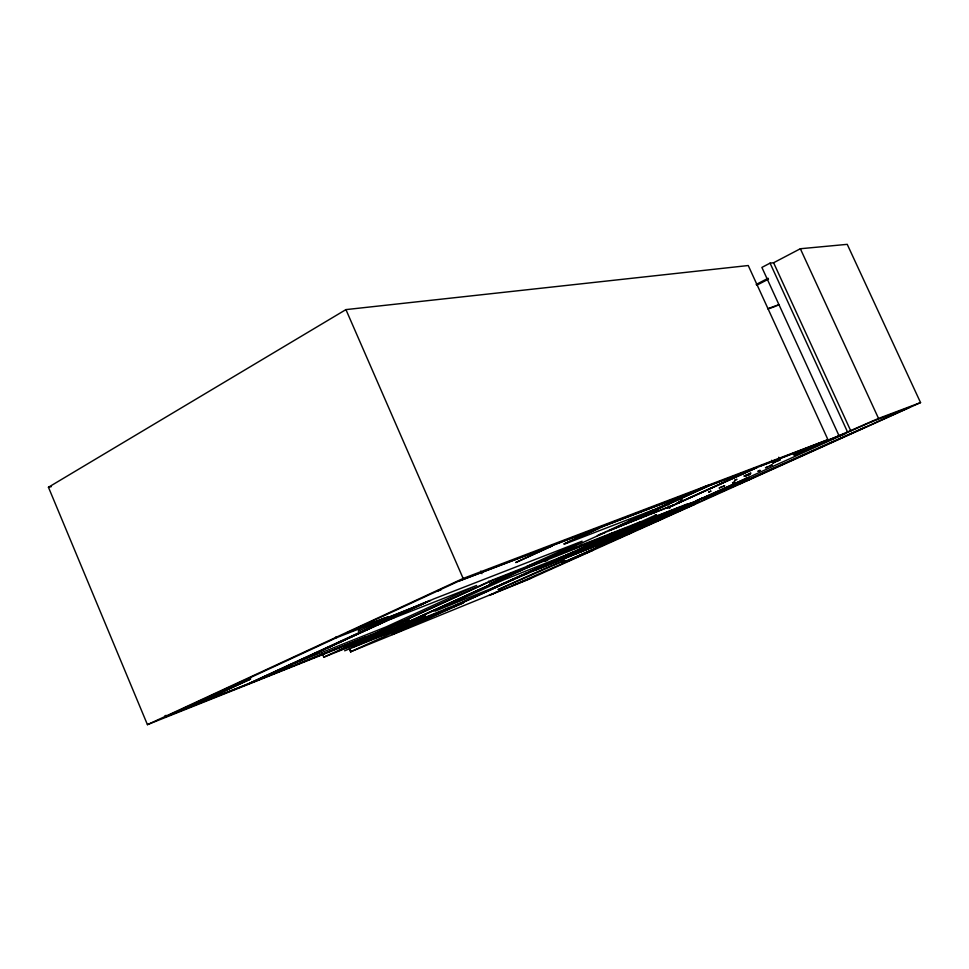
<?xml version="1.0" encoding="UTF-8"?>
<svg xmlns="http://www.w3.org/2000/svg" width="969" height="969" viewBox="0 0 969 969"><rect width="100%" height="100%" fill="white"/><g stroke="black" fill="none" stroke-linecap="round" stroke-linejoin="round"><path stroke-width="1.45" d="M676.192 503.868L682.115 500.028L676.192 503.868L679.717 502.426M698.855 499.931L692.387 503.965L698.855 499.931L698.019 500.258M777.404 305.586L778.943 304.641L767.618 308.772M322.011 652.997L323.791 657.164L375.96 633.314L147.433 724.655L48.45 487.25L345.933 309.608L748.238 265.53L827.95 439.672L761.137 465.774L666.49 508.301L754.839 468.197M495.971 592.301L489.212 595.402L528.565 579.389L920.55 402.595L847.233 244.345L800.346 248.742L773.601 262.756L770.064 263.144L761.888 267.42L839.154 436.014L845.501 433.603M756.159 284.462L768.138 278.248M756.595 285.31L768.502 279.12M359.62 630.31L358.251 631.013L412.891 607.902M410.226 609.113L411.68 608.375M839.154 436.014L794.386 455.091L878.532 418.438L920.55 402.595M147.433 724.655L463.146 578.457L827.95 439.672M336.909 637.529L165.336 716.927L246.647 684.465M244.866 680.444L191.535 705.117L191.935 706.074L246.259 684.72L421.806 603.711L430.188 600.441L254.411 681.364L384.208 629.547L493.342 579.607M191.935 706.074L250.741 678.894L227.763 688.123M191.474 706.377L250.268 679.208M372.084 623.83L426.857 602.028M372.193 623.879L419.819 604.91M379.848 620.342L385.492 617.737L350.124 631.497M246.259 684.829L424.846 602.96M252.582 682.309L433.409 599.072L582.103 541.211L526.639 566.514M365.119 637.105L247.822 684.211M356.435 641.599L360.529 639.734M377.256 632.26L393.935 625.041M404.473 620.475L354.896 643.125L355.235 643.9L359.693 642.108L354.715 644.458L393.656 628.808M489.72 581.679L338.169 650.938L390.398 629.947L502.196 579.317L357.912 645.063L449.931 607.926L625.647 528.19L571.892 549.411L582.841 544.433M355.235 643.9L408.942 619.373L394.649 625.187M354.86 644.143L408.579 619.615M546.577 558.762L578.045 543.561L575.441 544.663M706.825 485.651L597.328 535.627L657.636 510.893L630.334 521.479L629.971 520.68M352.619 647.353L389.041 630.758M389.599 630.431L535.76 563.885M554.002 555.516L605.213 532.417M538.279 562.868L543.112 560.663M545.05 559.985L557.853 554.002L551.167 556.63M630.334 521.479L708.557 485.857L708.194 485.033M629.959 521.734L708.739 485.857L755.263 468.112M652.452 513.328L657.285 511.135L619.155 526.022L701.265 488.606L757.164 467.288L679.075 502.754M416.5 621.553L420.437 619.772M349.409 649.024L350.596 651.786L422.205 619.288M441.489 611.269L449.628 607.575M778.119 459.318L780.869 458.071M513.764 579.45L392.239 634.501L463.315 602.875L452.414 607.272M531.375 571.347L656.582 514.648L655.08 515.229M528.674 572.958L512.504 579.959M535.215 570.341L545.595 565.63M771.675 460.287L772.899 462.988L779.972 459.924L778.749 457.235M555.285 561.79L653.954 517.071L687.518 503.868L591.429 547.34M596.977 545.523L604.087 542.301M606.812 541.356L747.511 477.765M843.624 434.403L604.91 542.349L520.789 576.01L447.714 609.174L344.661 650.805L382.537 633.532L323.791 657.164M872.766 421.273L839.239 436.074M491.549 594.348L493.257 593.573L350.596 651.786M511.898 585.821L592.531 550.319L585.579 553.129M730.747 486.947L721.808 490.883L742.399 482.756M734.526 485.457L865.801 426.917M620.669 537.298L561.875 563.062L694.482 504.34L686.839 507.368M733.933 486.123L658.375 520.22L642.495 526.555L698.528 502.099M746.469 480.757L908.026 408.01M546.843 559.198L543.972 560.47L544.893 561.414L547.667 560.191L546.843 559.198L542.628 560.942M495.534 592.543L530.939 578.142M352.231 651.071L350.79 651.665L349.603 648.891M367.081 640.763L459.839 603.372M416.997 621.662L449.652 608.471M503.771 583.374L504.619 583.035M504.897 582.866L505.745 582.526M497.315 586.16L434.851 611.221L503.892 579.789L563.837 555.976M499.459 585.337L500.307 584.997M500.573 584.828L501.421 584.489M495.801 586.996L493.064 588.098L572.715 552.197M495.971 586.923L497.666 586.245M630.783 533.071L614.225 539.709L662.772 518.645M539.975 566.95L540.799 566.623M535.53 568.96L536.354 568.633M538.8 567.483L539.624 567.144M534.379 569.481L535.203 569.154M548.054 564.115L546.601 564.697L550.489 563.013L549.035 563.595M556.848 560.603L555.419 561.172L559.27 559.513L557.841 560.07M529.958 571.492L530.782 571.165M531.121 570.971L531.945 570.632M525.561 573.491L526.397 573.151M526.7 572.97L527.536 572.631M562.008 558.871L593.246 546.395M521.177 575.477L522 575.15M522.303 574.968L523.139 574.629M608.096 540.702L528.287 572.618L639.915 522.012L580.867 545.293M516.792 577.463L517.628 577.136M517.943 576.943L518.778 576.616M540.072 568.137L609.537 540.278M512.444 579.438L513.279 579.099M513.57 578.929L514.418 578.59M508.095 581.412L508.943 581.073M509.234 580.891L510.082 580.552M300.051 660.483L301.395 659.95M301.565 659.792L302.909 659.259M294.673 662.953L296.017 662.421M296.163 662.275L297.507 661.742M565.714 555.261L566.526 554.934M566.901 554.728L567.713 554.401M290.809 664.734L292.166 664.201M562.383 556.775L563.195 556.46M209.486 697.329L212.247 696.239M289.331 665.424L290.676 664.879M295.412 662.966L385.953 626.967L476.651 585.446L390.132 619.385M561.184 557.32L562.008 556.993M282.96 668.235L395.691 616.817L391.561 618.44M556.691 559.355L557.502 559.04M557.865 558.834L558.677 558.507M397.46 623.019L401.638 621.359M552.197 561.402L553.008 561.075M553.372 560.869L554.183 560.542M164.875 715.873L166.147 715.376M547.727 563.425L548.539 563.098M548.89 562.904L549.702 562.577M543.258 565.46L544.081 565.133M544.408 564.927L545.232 564.6M339.949 642.12L341.27 641.599M338.399 642.835L339.731 642.302M245.036 680.105L246.368 679.584M332.851 645.378L334.184 644.857M334.402 644.676L335.722 644.155M328.854 647.231L330.175 646.698M327.316 647.934L328.648 647.413M321.817 650.465L323.149 649.933M323.343 649.763L324.676 649.23M316.342 652.985L317.687 652.452M317.868 652.282L319.201 651.749M312.393 654.802L313.738 654.269M310.879 655.492L312.224 654.971M305.465 657.999L306.798 657.466M306.967 657.297L308.312 656.764M372.278 627.234L373.574 626.725M492.87 579.874L547.085 558.483M366.573 629.862L367.881 629.353M368.159 629.135L369.455 628.627M551.47 557.054L578.202 546.54M362.467 631.752L363.775 631.243M549.738 557.841L576.507 547.315M360.892 632.478L362.2 631.958M700.599 498.805L701.992 498.248M705.589 496.831L706.425 496.503M729.221 487.528L749.679 479.473M355.223 635.083L356.531 634.574M356.798 634.368L358.106 633.847M538.607 562.771L489.151 581.909L488.788 581.085M651.749 518.209L680.928 506.714M697.196 500.319L700.393 499.059M701.12 498.769L728.034 488.17M351.153 636.96L352.474 636.439M695.669 501.009L698.879 499.75M699.606 499.459L726.544 488.836M349.591 637.675L350.911 637.154M527.839 567.495L612.287 534.198L611.693 532.877M626.083 528.65L627.452 528.105L623.503 529.813L624.884 529.28M634.416 525.368L635.761 524.835L631.861 526.518L633.205 525.997M692.992 502.245L694.398 501.688M343.983 640.267L345.303 639.746M345.545 639.54L346.866 639.019M388.702 619.566L391.294 618.549M385.396 621.202L386.692 620.693M383.785 621.941L385.081 621.432M378.031 624.593L379.327 624.084M379.63 623.854L380.926 623.346M373.889 626.495L375.185 625.986M561.003 552.79L568.052 550.017M570.862 548.914L573.684 547.812M710.277 491.368L711.052 491.065L708.593 492.131L709.369 491.828M720.779 487.274L721.542 486.983L719.119 488.037L719.882 487.734M734.127 482.09L734.865 481.799L732.491 482.828L733.218 482.538M598.745 534.936L601.495 533.871M745.331 478.662L748.795 477.305M652.791 513.086L673.055 505.224M672.958 505.358L609.44 530.491M667.484 507.829L674.69 505.031M748.807 473.902L750.951 473.078L743.913 476.118L746.069 475.282M770.246 465.629L772.269 464.854L765.449 467.797L767.484 467.01M628.251 521.455L632.466 519.832M735.289 480.079L734.538 480.37L736.985 479.316L736.234 479.607M745.549 476.106L744.81 476.397L747.232 475.355L746.493 475.634M758.57 471.067L757.855 471.346L760.229 470.316L759.514 470.595M772.899 462.988L774.994 462.177M795.791 454.195L793.817 454.958L800.673 451.99L798.698 452.741M654.257 509.549L565.339 543.779L603.566 526.264L689.989 493.269M458.846 581.182L694.543 491.271M760.386 466.15L843.842 433.991M437.007 590.92L441.222 589.297M438.182 590.896L440.992 589.818M777.889 460.723L779.972 459.924M696.626 490.375L459.391 580.843L347.399 632.672L388.109 616.829L377.813 621.577L336.497 637.699L336.049 636.669M872.148 421.588L909.588 407.343M768.914 308.687L775.987 306.107M48.45 487.25L51.405 486.62M800.346 248.742L878.532 418.438M773.601 262.756L850.818 430.975M770.064 263.144L847.633 432.186M679.475 501.53L679.814 502.281M668.61 506L669.712 508.471M565.92 548.502L567.119 551.216M480.818 571.056L481.981 573.696M345.933 309.608L463.146 578.457M394.674 624.133L395.013 624.932M200.304 700.769L197.082 702.259M550.077 546.746L515.714 562.541L552.378 545.862L550.077 546.746M597.086 528.795L563.813 544.045L599.169 527.996L597.086 528.795M404.679 623.903L365.592 641.708L386.51 633.278L425.197 615.666L404.679 623.903M723.976 486.038L722.317 486.789L724.727 485.748L723.976 486.038M749.606 474.435L747.935 475.185L750.333 474.144L749.606 474.435M670.814 510.929L590.133 547.437L611.948 538.728L691.285 502.863L670.814 510.929M546.758 567.604L497.969 589.673L564.903 560.3L546.758 567.604M532.95 564.891L489.866 583.835L533.023 564.939"/></g></svg>
